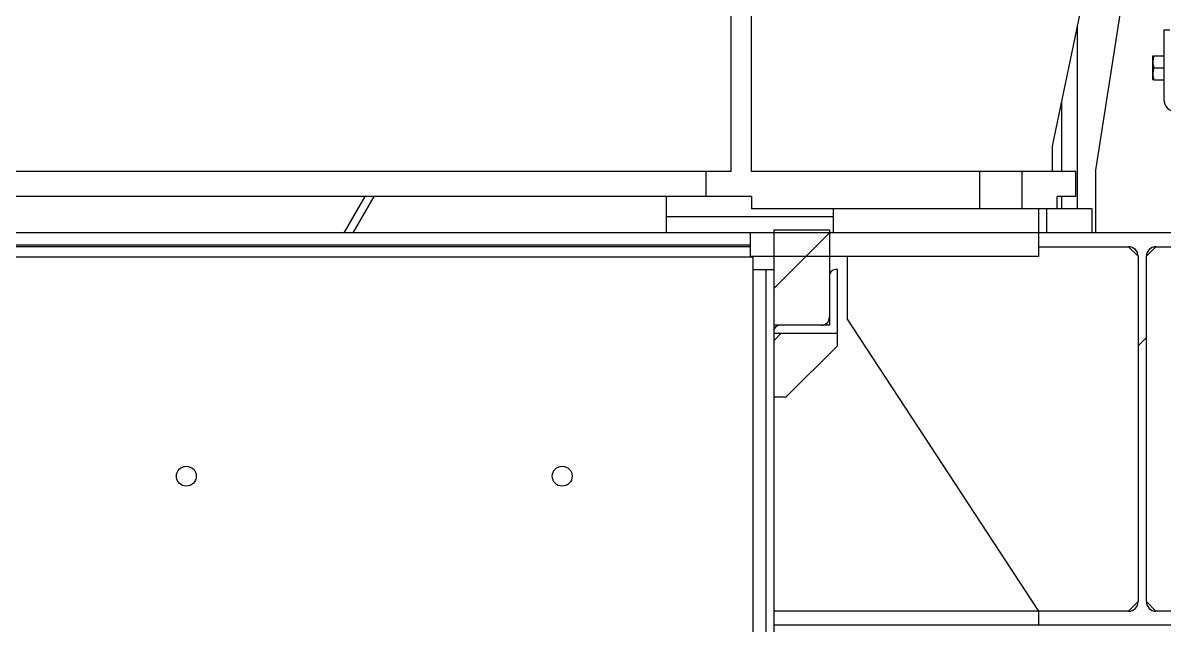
# Model space of a CAD drawing. Header units: millimetres. Extents: x 1293 to 41893, y 1011 to 26911.
# Drawn here: x 23814 to 24422, y 14830 to 15150 of the extents above; entities that cross this region are included whole.
import ezdxf

# ---------------------------------------------------------------- set-up
doc = ezdxf.new("R2010")
doc.units = ezdxf.units.MM
doc.header["$LTSCALE"] = 50
for name, color, linetype in [('CAPA_1', 7, 'Continuous'), ('MAQUINAS', 11, 'Continuous'), ('STRUC', 4, 'Continuous')]:
    doc.layers.add(name, color=color, linetype=linetype)

msp = doc.modelspace()

# ---------------------------------------------------------------- hatches: boundary and pattern name
at = {"layer": 'CAPA_1', "linetype": 'Continuous', "lineweight": 18}
h = msp.add_hatch(dxfattribs=at)
h.set_pattern_fill('ANSI32', color=256, scale=50, angle=3e-322, style=0)
edge = h.paths.add_edge_path(flags=0)
edge.add_line((24607.3736194, 15109.6536658), (24607.3736194, 15146.4786658))
edge.add_line((24607.3736194, 15146.4786658), (24604.1986194, 15146.4786658))
edge.add_line((24604.1986194, 15146.4786658), (24604.1986194, 15109.6536658))
edge.add_arc((24601.0236194, 15109.6536658), 3.175, 270, 360, ccw=False)
edge.add_line((24601.0236194, 15106.4786658), (24427.6902861, 15106.4786658))
edge.add_arc((24427.6902861, 15109.6536658), 3.175, 180, 270, ccw=False)
edge.add_line((24424.5152861, 15109.6536658), (24424.5152861, 15146.4786658))
edge.add_line((24424.5152861, 15146.4786658), (24421.3402861, 15146.4786658))
edge.add_line((24421.3402861, 15146.4786658), (24421.3402861, 15109.6536658))
edge.add_arc((24427.6902861, 15109.6536658), 6.35, 180, 270)
edge.add_line((24427.6902861, 15103.3036658), (24601.0236194, 15103.3036658))
edge.add_arc((24601.0236194, 15109.6536658), 6.35, 270, 360)
h = msp.add_hatch(dxfattribs=at)
h.set_pattern_fill('ANSI32', color=256, scale=50, angle=3e-322, style=0)
h.paths.add_polyline_path([(24201.3731899, 15025.9783679), (24354.7065232, 15025.9783679), (24354.7065232, 15038.6783679), (24201.3731899, 15038.6783679)], flags=0)
h = msp.add_hatch(dxfattribs=at)
h.set_pattern_fill('ANSI31', color=256, scale=50, style=0)
h.paths.add_polyline_path([(24213.8091899, 15040.2210346), (24213.8091899, 14989.4210346), (24243.4425232, 14989.4210346), (24243.4425232, 15040.2210346)], flags=0)
h = msp.add_hatch(dxfattribs=at)
h.set_pattern_fill('ANSI32', color=256, scale=50, angle=3e-322, style=0)
edge = h.paths.add_edge_path(flags=0)
edge.add_line((24354.7065232, 14837.1717012), (24354.7065232, 14829.7210346))
edge.add_line((24354.7065232, 14829.7210346), (24465.1118566, 14829.7210346))
edge.add_line((24465.1118566, 14829.7210346), (24465.1118566, 14837.1717012))
edge.add_line((24465.1118566, 14837.1717012), (24417.1905232, 14837.1717012))
edge.add_arc((24417.1905232, 14842.2517012), 5.08, 180, 270, ccw=False)
edge.add_line((24412.1105232, 14842.2517012), (24412.1105232, 15026.1477012))
edge.add_arc((24417.1905232, 15026.1477012), 5.08, 90, 180, ccw=False)
edge.add_line((24417.1905232, 15031.2277012), (24465.1118566, 15031.2277012))
edge.add_line((24465.1118566, 15031.2277012), (24465.1118566, 15038.6783679))
edge.add_line((24465.1118566, 15038.6783679), (24354.7065232, 15038.6783679))
edge.add_line((24354.7065232, 15038.6783679), (24354.7065232, 15031.2277012))
edge.add_line((24354.7065232, 15031.2277012), (24402.6278566, 15031.2277012))
edge.add_arc((24402.6278566, 15026.1477012), 5.08, 0, 90, ccw=False)
edge.add_line((24407.7078566, 15026.1477012), (24407.7078566, 14842.2517012))
edge.add_arc((24402.6278566, 14842.2517012), 5.08, 270, 360, ccw=False)
edge.add_line((24402.6278566, 14837.1717012), (24354.7065232, 14837.1717012))
h = msp.add_hatch(dxfattribs=at)
h.set_pattern_fill('ANSI32', color=256, scale=50, angle=3e-322, style=0)
h.paths.add_polyline_path([(24213.8091899, 14702.3877012), (24213.8091899, 15019.0543679), (24209.5758566, 15019.0543679), (24209.5758566, 14702.3877012)], flags=0)
h = msp.add_hatch(dxfattribs=at)
h.set_pattern_fill('ANSI32', color=256, scale=50, style=0)
edge = h.paths.add_edge_path(flags=0)
edge.add_line((24213.8091899, 14986.2460346), (24213.8091899, 14985.1877012))
edge.add_line((24213.8091899, 14985.1877012), (24247.6758566, 14985.1877012))
edge.add_line((24247.6758566, 14985.1877012), (24247.6758566, 15019.0543679))
edge.add_line((24247.6758566, 15019.0543679), (24246.6175232, 15019.0543679))
edge.add_arc((24246.6175232, 15015.8793679), 3.175, 90, 180)
edge.add_line((24243.4425232, 15015.8793679), (24243.4425232, 14993.6543679))
edge.add_arc((24239.2091899, 14993.6543679), 4.2333333, 270, 360, ccw=False)
edge.add_line((24239.2091899, 14989.4210346), (24216.9841899, 14989.4210346))
edge.add_arc((24216.9841899, 14986.2460346), 3.175, 90, 180)

# ---------------------------------------------------------------- linework, layer by layer
at = {"color": 7, "linetype": 'Continuous', "lineweight": 25}
for p, q in [((24375.3251899, 15149.3072568), (24375.3251899, 15051.3783679)), ((24421.3402861, 15146.4786658), (24421.3402861, 15109.6536658)), ((24424.5152861, 15146.4786658), (24421.3402861, 15146.4786658)), ((24415.5186061, 15120.1286658), (24415.5186061, 15132.8286658)), ((24416.085641, 15132.8286658), (24421.3402861, 15132.8286658)), ((24416.085641, 15126.4786658), (24421.3402861, 15126.4786658)), ((24416.085641, 15120.1286658), (24421.3402861, 15120.1286658)), ((24366.9251899, 15108.8628124), (24366.9251899, 15071.3783679)), ((23985.2125858, 15038.6783679), (23996.393936, 15058.0450346)), ((23990.1008181, 15038.6783679), (24001.2821683, 15058.0450346)), ((24156.7925232, 15038.6783679), (24156.7925232, 15058.0450346)), ((24366.9251899, 15058.0450346), (24366.9251899, 15051.3783679)), ((24245.6925232, 15038.6783679), (24245.6925232, 15051.3783679)), ((24383.2425232, 15051.3783679), (24364.6925299, 15051.3783679)), ((24383.2425232, 15038.6783679), (24383.2425232, 15051.3783679)), ((24245.6925232, 15047.1450346), (24156.7925232, 15047.1450346)), ((24213.8091899, 15040.2210346), (24243.4425232, 15040.2210346)), ((24213.8091899, 15040.2210346), (24213.8091899, 14419.0543679)), ((24243.4425232, 15040.2210346), (24243.4425232, 14989.4210346)), ((24202.9091899, 15025.7210346), (23199.5758566, 15025.7210346)), ((24202.9091899, 14792.3877012), (24202.9091899, 15025.7210346)), ((24202.9091899, 15019.0543679), (24213.8091899, 15019.0543679)), ((24209.5758566, 15019.0543679), (24209.5758566, 14414.8210346)), ((24247.6758566, 15019.0543679), (24246.6175232, 15019.0543679)), ((24247.6758566, 14978.5210346), (24247.6758566, 15019.0543679)), ((24243.4425232, 14989.4210346), (24213.8091899, 14989.4210346)), ((24213.8091899, 14985.1877012), (24247.6758566, 14985.1877012)), ((24217.8091899, 14985.1877012), (24213.8091899, 14981.1877012)), ((24220.4758566, 14951.3210346), (24247.6758566, 14978.5210346)), ((24213.8091899, 14951.3210346), (24220.4758566, 14951.3210346))]:
    msp.add_line(p, q, dxfattribs=at)
for centre in [(23901.2425232, 14909.0543679), (24101.2425232, 14909.0543679)]:
    msp.add_circle(centre, 5.2916667, dxfattribs=at)
for centre, radius, start, end in [((24427.6902861, 15109.6536658), 6.35, 180, 270), ((24246.6175232, 15015.8793679), 3.175, 90, 180), ((24216.9841899, 14986.2460346), 3.175, 90, 180), ((24239.2091899, 14993.6543679), 4.2333333, 270, 0)]:
    msp.add_arc(centre, radius, start, end, dxfattribs=at)
for points, knots in [([(24416.085641, 15132.8286658), (24416.0214192, 15132.6307799), (24415.6907403, 15131.611863), (24415.5954167, 15130.552528), (24415.5186061, 15129.6989286)], [0, 0, 0, 0, 0.19421196006, 1, 1, 1, 1]), ([(24415.5186061, 15132.8286658), (24415.5510014, 15132.8286658), (24415.6145815, 15132.8286658), (24415.9306269, 15132.8286658), (24416.085641, 15132.8286658)], [0, 0, 0, 0, 0.5095195514, 1, 1, 1, 1]), ([(24415.5186061, 15129.608403), (24415.5333157, 15129.2531276), (24415.5771998, 15128.1932123), (24415.8826052, 15127.1633358), (24416.085641, 15126.4786658)], [0, 0, 0, 0, 0.3351922062, 1, 1, 1, 1]), ([(24416.085641, 15126.4786658), (24416.0214192, 15126.2807799), (24415.6907403, 15125.261863), (24415.5954167, 15124.202528), (24415.5186061, 15123.3489286)], [0, 0, 0, 0, 0.1942119601, 1, 1, 1, 1]), ([(24415.5186061, 15123.258403), (24415.5333157, 15122.9031276), (24415.5771998, 15121.8432123), (24415.8826052, 15120.8133358), (24416.085641, 15120.1286658)], [0, 0, 0, 0, 0.3351922062, 1, 1, 1, 1]), ([(24416.085641, 15120.1286658), (24415.9694838, 15120.1286658), (24415.6464616, 15120.1286658), (24415.5685202, 15120.1286658), (24415.5186061, 15120.1286658)], [0, 0, 0, 0, 0.3595950484, 1, 1, 1, 1])]:
    msp.add_open_spline(points, degree=3, knots=knots, dxfattribs=at)
at = {"layer": 'MAQUINAS', "linetype": 'Continuous', "lineweight": 25}
for p, q in [((24191.2425232, 15071.3783679), (24191.2425232, 15424.7117012)), ((24201.9091899, 15071.3783679), (24201.9091899, 15278.0450346)), ((24397.9091899, 15258.0450346), (24361.9091899, 15084.7117012)), ((24361.9091899, 15084.7117012), (24361.9091899, 15071.3783679)), ((24177.9091899, 15071.3783679), (23224.5758566, 15071.3783679)), ((24177.9091899, 15058.0450346), (24177.9091899, 15071.3783679)), ((24191.2425232, 15071.3783679), (24178.1425232, 15071.3783679)), ((24374.5758566, 15071.3783679), (24201.9091899, 15071.3783679)), ((24323.2425232, 15071.3783679), (24323.2425232, 15051.3783679)), ((24345.9091899, 15071.3783679), (24345.9091899, 15051.3783679)), ((24374.5758566, 15058.0450346), (24374.5758566, 15071.3783679)), ((24201.9091899, 15058.0450346), (23200.5758566, 15058.0450346)), ((24201.9091899, 15058.0450346), (24201.9091899, 15051.3783679)), ((24364.5758566, 15051.3783679), (24364.5758566, 15058.0450346)), ((24374.5758566, 15058.0450346), (24364.5758566, 15058.0450346)), ((24364.5758566, 15051.3783679), (24201.9091899, 15051.3783679))]:
    msp.add_line(p, q, dxfattribs=at)
at = {"layer": 'STRUC', "linetype": 'Continuous', "lineweight": 25}
for p, q in [((24385.1118566, 15072.0117012), (24416.0486194, 15269.1308981)), ((24385.1118566, 15038.6783679), (24385.1118566, 15072.0117012)), ((24354.7065232, 15051.3783679), (24354.7065232, 15025.9783679)), ((24358.9398566, 15051.3783679), (24358.9398566, 15038.6783679)), ((24465.1118566, 15038.6783679), (22937.3731899, 15038.6783679)), ((24201.3731899, 15025.9783679), (24201.3731899, 15038.6783679)), ((23201.1118566, 15032.3283679), (24201.3731899, 15032.3283679)), ((24201.3731899, 15031.2277012), (23201.1118566, 15031.2277012)), ((24354.7065232, 15031.2277012), (24402.6278566, 15031.2277012)), ((24407.7078566, 15026.1477012), (24402.6278566, 15031.2277012)), ((24417.1905232, 15031.2277012), (24412.1105232, 15026.1477012)), ((24417.1905232, 15031.2277012), (24465.1118566, 15031.2277012)), ((24354.7065232, 15025.9783679), (24201.3731899, 15025.9783679)), ((24252.8065232, 15025.9783679), (24252.8065232, 14992.6450346)), ((24407.7078566, 15026.1477012), (24407.7078566, 14842.2517012)), ((24412.1105232, 14842.2517012), (24412.1105232, 15026.1477012)), ((24252.8065232, 14992.6450346), (24354.7065232, 14837.1717012)), ((24402.6278566, 14837.1717012), (24213.8091899, 14837.1717012)), ((24354.7065232, 14837.1717012), (24354.7065232, 14829.7210346)), ((24402.6278566, 14837.1717012), (24407.7078566, 14842.2517012)), ((24412.1105232, 14842.2517012), (24417.1905232, 14837.1717012)), ((24465.1118566, 14837.1717012), (24417.1905232, 14837.1717012)), ((24465.1118566, 14829.7210346), (24213.8091899, 14829.7210346))]:
    msp.add_line(p, q, dxfattribs=at)
for centre, start, end in [((24402.6278566, 15026.1477012), 0, 90), ((24417.1905232, 15026.1477012), 90, 180), ((24402.6278566, 14842.2517012), 270, 0), ((24417.1905232, 14842.2517012), 180, 270)]:
    msp.add_arc(centre, 5.08, start, end, dxfattribs=at)

doc.saveas('drawing.dxf')
